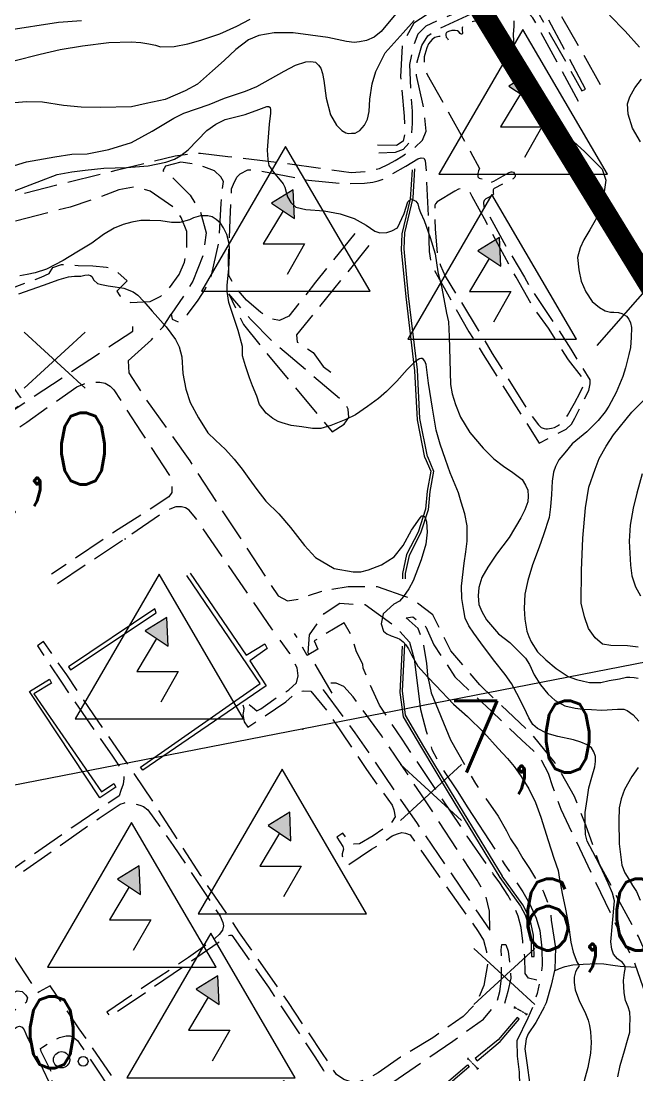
# Model space of a CAD drawing. Header units: millimetres. Extents: x 548366 to 1117317, y 7446967 to 14899125.
# Drawn here: x 555678 to 556022, y 7455507 to 7456096 of the extents above; entities that cross this region are included whole.
import ezdxf

# ---------------------------------------------------------------- set-up
doc = ezdxf.new("R2010")
doc.units = ezdxf.units.MM
doc.header["$MEASUREMENT"] = 0
for name, pattern in [('ACAD_ISO11W100', [33, 12, -3, 12, -3, 0, -3]), ('DASHED2', [0.375, 0.25, -0.125]), ('ESTR-TERRA', [1, 0.7, -0.1, 0.1, -0.1]), ('MEIO-FIOx2', [20, 15, -5]), ('RIO_PERIODICO', [5.8, 3, -0.4, 0.4, -0.4, 0.4, -0.4, 0.4, -0.4])]:
    doc.linetypes.add(name, pattern=pattern)
for name, color, linetype in [('CALÇADA', 8, 'Continuous'), ('CANAL', 4, 'Continuous'), ('CURVA_INTERMEDIÁRIA', 32, 'Continuous'), ('CURVA_MESTRA', 36, 'Continuous'), ('EDIFICAÇÃO', 7, 'Continuous'), ('ELETRO_PROP', 230, 'Continuous'), ('ENERGIA', 7, 'Continuous'), ('PINGUELA', 8, 'Continuous'), ('PTO_COTADO', 7, 'Continuous'), ('RADIAIS', 222, 'Continuous'), ('RIO_PERIÓDICO', 4, 'RIO_PERIODICO'), ('RUA_PAV_C_MEIO_FIO', 1, 'MEIO-FIOx2'), ('RUA_PAV_S_MEIO_FIO', 2, 'ESTR-TERRA'), ('RUA_S_PAV', 2, 'ESTR-TERRA')]:
    doc.layers.add(name, color=color, linetype=linetype)
doc.styles.add('ROMANS', font='romans.shx')

# ---------------------------------------------------------------- blocks, each defined once
blk = doc.blocks.new('Pinguela')
at = {"linetype": 'DASHED2', "ltscale": 10}
blk.add_line((-22.5, 0), (22.5, 0), dxfattribs=at)
for points in [[(-27.5, -2.5), (-22.5, 0), (-27.5, 2.5)], [(27.5, -2.5), (22.5, 0), (27.5, 2.5)]]:
    blk.add_lwpolyline(points)

msp = doc.modelspace()

# ---------------------------------------------------------------- hatches: boundary and pattern name
at = {"layer": 'ENERGIA', "ltscale": 0.5}
for points in [[(555950.66, 7456059.62), (555963.45, 7456051.1), (555962.74, 7456067.07)], [(555818.01, 7455994.09), (555830.8, 7455985.57), (555830.09, 7456001.55)], [(555933.3, 7455967.39), (555946.09, 7455958.87), (555945.38, 7455974.85)], [(555747.34, 7455754.91), (555760.14, 7455746.39), (555759.43, 7455762.37)], [(555816.07, 7455645.95), (555828.86, 7455637.43), (555828.15, 7455653.41)], [(555731.98, 7455615.98), (555744.77, 7455607.46), (555744.06, 7455623.44)], [(555775.93, 7455554.43), (555788.73, 7455545.91), (555788.01, 7455561.89)]]:
    msp.add_hatch(color=256, dxfattribs=at).paths.add_polyline_path(points)

# ---------------------------------------------------------------- linework, layer by layer
at = {"layer": 'CALÇADA', "ltscale": 10, "flags": 128}
msp.add_lwpolyline([(555772.56, 7455787.18), (555803.8, 7455741.31), (555814.19, 7455747.59), (555815.5, 7455745.1), (555805.8, 7455738.09), (555815.04, 7455724.17), (555746.04, 7455677.04), (555744.77, 7455678.73), (555811.69, 7455725.42), (555770.58, 7455785.86)], dxfattribs=at)
for points in [[(555752.67, 7455767.17), (555704.44, 7455734.86), (555705.67, 7455733.01), (555753.59, 7455765.02)], [(555693.96, 7455727.82), (555695.04, 7455725.67), (555685.19, 7455719.67), (555722.9, 7455664.92), (555729.83, 7455669.53), (555730.9, 7455667.53), (555721.98, 7455661.53), (555682.72, 7455720.9)]]:
    msp.add_lwpolyline(points, close=True, dxfattribs=at)
at = {"layer": 'CANAL', "ltscale": 2.5, "flags": 128}
for points in [[(555903.73, 7455851.8), (555899.54, 7455873.02), (555898.12, 7455900.29), (555893.16, 7455941.72), (555890.68, 7455967.93), (555891.09, 7455976.96), (555895.69, 7455996.44), (555896.75, 7456012.73)], [(555905.11, 7455852.39), (555900.92, 7455873.61), (555899.5, 7455900.87), (555894.54, 7455942.31), (555892.06, 7455968.51), (555892.47, 7455977.54), (555897.07, 7455997.02), (555898.14, 7456013.31)], [(555903.73, 7455851.8), (555906.96, 7455844.14), (555904.9, 7455833.03), (555904.06, 7455822.93), (555899.89, 7455810.03), (555893.47, 7455797.63), (555891.26, 7455787.07), (555891.26, 7455783.94)], [(555905.11, 7455852.39), (555908.52, 7455844.31), (555906.39, 7455832.83), (555905.54, 7455822.63), (555901.28, 7455809.45), (555894.89, 7455797.12), (555892.76, 7455786.92), (555892.76, 7455783.94)], [(555892.28, 7455747.25), (555891.01, 7455721.32), (555892.71, 7455707.71), (555902.93, 7455690.28), (555917.86, 7455665.35), (555946.81, 7455617.74)], [(555891.07, 7455746.37), (555889.79, 7455720.44), (555891.5, 7455706.83), (555901.72, 7455689.4), (555916.64, 7455664.47), (555945.59, 7455616.86)], [(555945.59, 7455616.86), (555957.23, 7455600.82), (555959.76, 7455595.97), (555961.7, 7455590.52), (555962.87, 7455584.5), (555963.27, 7455572.73), (555964.77, 7455572.78), (555964.36, 7455584.67), (555963.15, 7455590.92), (555961.14, 7455596.57), (555958.51, 7455601.61), (555946.81, 7455617.74)]]:
    msp.add_lwpolyline(points, dxfattribs=at)
for points in [[(555956.4, 7455537.61), (555955.26, 7455538.59), (555944.67, 7455526.21), (555931.89, 7455515.63), (555932.84, 7455514.47), (555945.73, 7455525.14)], [(555928.42, 7455510.97), (555822.86, 7455420.13), (555821.88, 7455421.27), (555927.44, 7455512.11)]]:
    msp.add_lwpolyline(points, close=True, dxfattribs=at)
at = {"layer": 'CURVA_INTERMEDIÁRIA'}
for points, elevation in [([(555664.44, 7456012.26), (555681.09, 7456017.24), (555696.89, 7456020.06), (555706.36, 7456021.58), (555715.01, 7456021.67), (555727.05, 7456024.21), (555739.74, 7456027.97), (555751.31, 7456034.36), (555763.44, 7456041.69), (555769.05, 7456044.45), (555783.07, 7456049.24), (555791.62, 7456052.82), (555803.47, 7456056.76), (555809.68, 7456059.3), (555817.39, 7456063.62), (555825.07, 7456068.05), (555831.46, 7456071.24), (555837.11, 7456073.22), (555839.55, 7456073.41), (555841.34, 7456073.22), (555842.65, 7456072.94), (555844.16, 7456071.34), (555845.48, 7456069.65), (555846.51, 7456066.64), (555847.26, 7456062.79), (555848.58, 7456052.83), (555851.02, 7456043.52), (555854.32, 7456037.7), (555857.23, 7456034.69), (555859.58, 7456033.47), (555860.99, 7456033.09), (555862.69, 7456033.19), (555864.75, 7456033.28), (555867.29, 7456034.78), (555869.93, 7456037.79), (555871.62, 7456041.08), (555872.47, 7456045.4), (555872.84, 7456052.26), (555874.16, 7456060.91), (555876.32, 7456067.86), (555881.44, 7456078.19), (555891.5, 7456089.46), (555897.71, 7456096.32)], 40), ([(555711.75, 7456096.06), (555698.88, 7456095.1), (555670.07, 7456090.76)], 70), ([(555674, 7456073.72), (555688.74, 7456077.44), (555699.77, 7456080.04), (555712.34, 7456082.04), (555727.08, 7456084.02), (555739.59, 7456084.39), (555744.88, 7456083.97), (555749.36, 7456083.34), (555753.11, 7456082.45), (555755.89, 7456081.58), (555763.63, 7456081.67), (555771.18, 7456083.16), (555778.46, 7456085.39), (555789.11, 7456088.86), (555798.65, 7456093.07), (555806.08, 7456097.03)], 60), ([(555953.34, 7456096.03), (555953.34, 7456092.93), (555953.06, 7456088.61), (555953.16, 7456084.66), (555954, 7456078.67), (555959.02, 7456069.08), (555964.62, 7456061.96), (555973.79, 7456049.76), (555977.93, 7456039.75), (555980.56, 7456034.26), (555993.14, 7456022.81), (556002.81, 7456013.15), (556004.85, 7456007.04), (556003.13, 7455994.98), (556001.73, 7455990.09), (555998.91, 7455984.46), (555995.81, 7455979.29), (555992.61, 7455973.56), (555990.45, 7455969.23), (555988.94, 7455963.72), (555989.7, 7455956.76), (555991.01, 7455950.56), (555993.65, 7455944.55), (555997.22, 7455939.19), (556001.36, 7455935.81), (556004.55, 7455933.84), (556007.49, 7455933.22), (556009.37, 7455933.12), (556011.91, 7455933.03), (556013.7, 7455932.37), (556016.33, 7455930.96), (556017.65, 7455929.27), (556018.59, 7455927.2), (556019.15, 7455924.67), (556018.96, 7455919.03), (556018.59, 7455913.48), (556017.74, 7455909.44), (556015.86, 7455902.02), (556014.43, 7455897.26), (556010.67, 7455888.14), (556006.53, 7455880.62), (556004.46, 7455877.34), (556000.51, 7455872.54), (555994.21, 7455866.25), (555986.09, 7455859.51), (555981.86, 7455854.53), (555978.57, 7455850.59), (555976.78, 7455846.83), (555975.56, 7455843.73), (555974.9, 7455838.56), (555974.43, 7455831.23), (555973.86, 7455824.29), (555973.11, 7455818.37), (555970.01, 7455808.69), (555967.56, 7455801.64), (555963.89, 7455791.77), (555961.25, 7455782.97), (555959.55, 7455775.36), (555959.18, 7455767.37), (555959.65, 7455761.35), (555960.68, 7455754.78), (555961.81, 7455751.77), (555963.16, 7455748.78), (555966.64, 7455743.24), (555971.34, 7455738.64), (555977.07, 7455733.75), (555983.75, 7455729.43), (555988.51, 7455727.71), (555992.27, 7455726.77), (555995.65, 7455726.02), (555997.53, 7455725.92), (556001.95, 7455726.02), (556006.66, 7455727.05), (556012.49, 7455728.09), (556016.34, 7455729.03), (556018.22, 7455729.03), (556020.76, 7455728.74), (556022.83, 7455728.37)], 40), ([(555674.31, 7456001.01), (555689.35, 7456006.75), (555698.19, 7456010.08), (555706.45, 7456011.68), (555713.75, 7456012.51), (555724.19, 7456013.66), (555736.93, 7456014), (555748.98, 7456015.04), (555758.97, 7456016.99), (555763.68, 7456018.71), (555767.35, 7456020.88), (555771.44, 7456023.91), (555781.89, 7456034.69), (555786.94, 7456038.36), (555792.11, 7456040.89), (555803.24, 7456043.76), (555810.93, 7456046.51), (555815.41, 7456048.23), (555816.44, 7456048.23), (555817.24, 7456047.65), (555817.47, 7456046.39), (555817.47, 7456044.44), (555816.68, 7456038.31), (555815.54, 7456023.75), (555815.88, 7456018.59), (555816.57, 7456015.15), (555819.09, 7456011.48), (555824.54, 7456004.97), (555825.43, 7456003.04), (555826.14, 7456000.29), (555826.91, 7455997.66), (555828.78, 7455994.45), (555831.54, 7455991.92), (555837.16, 7455990.55), (555847.38, 7455989.86), (555856.33, 7455988.25), (555860.81, 7455986.65), (555864.25, 7455985.5), (555870.79, 7455981.83), (555875.73, 7455978.39), (555878.6, 7455977.59), (555882.44, 7455977.67), (555885.31, 7455978.59), (555888.41, 7455980.31), (555892.15, 7455988.36), (555894.24, 7455994.94), (555896.01, 7455996.55), (555898.58, 7455995.26), (555899.7, 7455993.66), (555900.35, 7455991.41), (555901.31, 7455988.84), (555903.24, 7455984.51), (555906.61, 7455974.87), (555909.53, 7455965.79), (555910.91, 7455955.7), (555913.2, 7455946.64), (555915.84, 7455932.64), (555916.99, 7455927.83), (555917.35, 7455919.48), (555917.69, 7455906.52), (555918.04, 7455892.64), (555918.95, 7455887.48), (555920.79, 7455881.52), (555923.56, 7455874.44), (555928.84, 7455865.84), (555936.3, 7455857.13), (555942.27, 7455851.05), (555947.55, 7455847.03), (555952.94, 7455843.48), (555957.99, 7455839.58), (555959.94, 7455836.37), (555961.21, 7455833.53), (555961.44, 7455830.21), (555961.32, 7455827.11), (555959.6, 7455822.64), (555957.42, 7455818.16), (555950.76, 7455807.15), (555943.76, 7455797.75), (555938.81, 7455790.56), (555935.59, 7455784.71), (555933.87, 7455779.2), (555933.41, 7455774.5), (555933.76, 7455769.57), (555935.59, 7455765.67), (555938.12, 7455761.08), (555944.89, 7455753.17), (555951.09, 7455748.35), (555955.49, 7455744.14), (555959.85, 7455739.67), (555962.15, 7455736), (555964.79, 7455730.38), (555968.23, 7455724.64), (555972.36, 7455719.6), (555976.61, 7455715.93), (555982, 7455712.94), (555987.74, 7455711.57), (555991.94, 7455711.18), (555996.76, 7455710.95), (556002.62, 7455710.6), (556011.34, 7455711.18), (556014.9, 7455711.06), (556016.85, 7455710.26), (556020.06, 7455707.96), (556023.28, 7455704.29)], 30), ([(556011.55, 7455505.51), (556012.89, 7455511.75), (556015.21, 7455519.96), (556017, 7455525.91), (556018.34, 7455530.46), (556018.34, 7455533.76), (556018.42, 7455537.86), (556018.16, 7455541.61), (556017.26, 7455544.64), (556015.84, 7455548.12), (556015.03, 7455552.4), (556014.76, 7455559.27), (556015.22, 7455563.81), (556015.58, 7455565.59), (556015.58, 7455567.02), (556015.22, 7455567.82), (556014.06, 7455569.34), (556011.38, 7455571.39), (556009.15, 7455574.06), (556008.26, 7455576.83), (556007.63, 7455581.02), (556008.6, 7455591.42), (556009.69, 7455603.83), (556008.53, 7455608.11), (556006.12, 7455613.73), (556001.83, 7455623), (555997.55, 7455631.3), (555994.49, 7455637.24), (555993.51, 7455640.99), (555993.33, 7455646.34), (555993.24, 7455653.29), (555994.31, 7455660.61), (555995.38, 7455667.03), (555996.99, 7455672.99), (555998.6, 7455678.87), (555999.14, 7455681.91), (555999.05, 7455684.67), (555998.07, 7455687.17), (555996.82, 7455689.4), (555994.49, 7455691.09), (555990.92, 7455692.61), (555986.82, 7455693.95), (555978.02, 7455695.76), (555971.96, 7455697.55), (555966.69, 7455700.22), (555964.1, 7455702.45), (555961.87, 7455706.29), (555959.28, 7455711.91), (555955.17, 7455719.84), (555952.2, 7455725.53), (555948.54, 7455730.52), (555942.03, 7455738.64), (555934.98, 7455748.27), (555931.12, 7455753.59), (555928.35, 7455757.7), (555926.3, 7455761.98), (555925.5, 7455766.35), (555924.43, 7455773.04), (555924.16, 7455779.81), (555925.67, 7455792.84), (555926.66, 7455799.15), (555927.38, 7455805.03), (555927.38, 7455809.31), (555927.29, 7455813.6), (555925.95, 7455820.28), (555924.07, 7455826.97), (555922.55, 7455832.11), (555917.82, 7455843.35), (555915.14, 7455850.75), (555912.19, 7455859.41), (555910.03, 7455867.23), (555907.89, 7455879.54), (555905.66, 7455893.37), (555904.41, 7455903.85), (555903.7, 7455905.72), (555902.98, 7455906.62), (555902.27, 7455907.24), (555901.38, 7455907.24), (555900.66, 7455907.06), (555898.25, 7455905.55), (555893.88, 7455901.09), (555887.99, 7455894.58), (555882.16, 7455888.81), (555877.78, 7455884.89), (555871.54, 7455880.43), (555864.84, 7455875.79), (555859.57, 7455873.03), (555851.1, 7455869.82), (555845.63, 7455868.04), (555840.84, 7455868.03), (555834.87, 7455869.02), (555828.91, 7455869.69), (555823.94, 7455871.34), (555821.62, 7455872), (555818.63, 7455873.66), (555814.99, 7455876.64), (555811.34, 7455881.6), (555809.68, 7455886.24), (555807.36, 7455891.86), (555805.71, 7455896.5), (555803.39, 7455903.12), (555801.73, 7455908.75), (555801.73, 7455914.04), (555799.41, 7455922.98), (555795.94, 7455932.96), (555794.18, 7455938.62), (555793.28, 7455944.8), (555793.13, 7455948.3), (555794.03, 7455957.35), (555794.56, 7455964.73), (555794.48, 7455969.33), (555794.09, 7455972.25), (555793.03, 7455976.69), (555791.15, 7455980.24), (555789.49, 7455982.87), (555787.08, 7455984.98), (555784.74, 7455986.41), (555782.32, 7455987.02), (555778.37, 7455987.12), (555774.34, 7455985.97), (555772.19, 7455984.75), (555766.79, 7455983.28), (555762.07, 7455983.39), (555756.18, 7455984.21), (555749.92, 7455984.44), (555744.87, 7455984.37), (555739.82, 7455983.54), (555735.14, 7455982.26), (555730.09, 7455980.22), (555724.06, 7455976.53), (555717.61, 7455971.67), (555709.24, 7455966.77), (555701.47, 7455962.02), (555692.12, 7455957.27), (555685.86, 7455955.09), (555681.41, 7455954.18), (555677.29, 7455953.49)], 20), ([(555676.71, 7455943.46), (555690.56, 7455948.35), (555699.33, 7455951.4), (555704.53, 7455952.93), (555707.79, 7455953.34), (555711.45, 7455953.34), (555713.59, 7455953.84), (555715.43, 7455954.05), (555716.75, 7455953.74), (555717.57, 7455953.03), (555718.69, 7455951.1), (555720.63, 7455949.16), (555722.97, 7455948.55), (555726.74, 7455947.84), (555730.61, 7455947.33), (555735.38, 7455946.52), (555740.68, 7455944.48), (555743.33, 7455942.65), (555746.69, 7455939.19), (555751.28, 7455933.69), (555759.01, 7455924.97), (555764.23, 7455917.84), (555766.37, 7455913.83), (555767.77, 7455908.24), (555768.47, 7455898.87), (555770.14, 7455890.07), (555772.52, 7455882.66), (555777.14, 7455874), (555782.45, 7455865.61), (555786.66, 7455861.6), (555792.26, 7455856.29), (555797.15, 7455850.98), (555801.49, 7455845.39), (555805.26, 7455840.08), (555809.74, 7455833.93), (555814.77, 7455827.36), (555822.04, 7455820.38), (555828.62, 7455812.69), (555836.36, 7455802.67), (555842.52, 7455795.96), (555853.03, 7455789.8), (555863.63, 7455787.85), (555867.97, 7455787.99), (555872.16, 7455788.97), (555879.44, 7455791.91), (555886.57, 7455796.24), (555891.6, 7455802.67), (555896.22, 7455811.19), (555900.97, 7455818.18), (555901.95, 7455819.16), (555902.93, 7455819.3), (555903.63, 7455818.6), (555904.61, 7455815.94), (555904.89, 7455810.07), (555904.19, 7455803.37), (555901.67, 7455794.7), (555897.15, 7455782.82), (555894.78, 7455778.38), (555891.82, 7455774.16), (555889.49, 7455771.47), (555886.43, 7455769.86), (555880.33, 7455764.37), (555879.28, 7455758.86), (555880.53, 7455754.71), (555882.5, 7455753.25), (555884.81, 7455752.05), (555887.98, 7455750.94), (555889.7, 7455750.17), (555891.58, 7455748.8), (555893.12, 7455747.17), (555894.58, 7455744.86), (555896.21, 7455741.52), (555899.8, 7455735.11), (555905.29, 7455728.94), (555909.74, 7455724.41), (555919.7, 7455713.98), (555927.49, 7455707.04), (555936.57, 7455698.06), (555944.71, 7455689.07), (555949.89, 7455683.44), (555953.58, 7455678.99), (555957.6, 7455673.51), (555961.71, 7455666.5), (555965.48, 7455658.96), (555968.48, 7455650.66), (555972.6, 7455637.66), (555975.86, 7455627.82), (555978.17, 7455620.88), (555978.86, 7455616.09), (555980.4, 7455608.05), (555982.21, 7455599.24), (555984.01, 7455590.51), (555985.3, 7455580.76), (555986.5, 7455575.11), (555988.72, 7455569.8), (555989.23, 7455568.88), (555989.75, 7455568.02), (555989.75, 7455567.59), (555989.75, 7455567.08), (555989.06, 7455566.14), (555987.86, 7455564.08), (555987.09, 7455561.17), (555987.09, 7455558.18), (555987.69, 7455554.07), (555990.18, 7455547.65), (555993.09, 7455541.74), (555994.89, 7455537.12), (555995.75, 7455534.24), (555996.27, 7455530.64), (555996.7, 7455524.65), (555996.27, 7455518.66), (555994.81, 7455510.61), (555991.73, 7455499.92)], 10), ([(556025.2, 7455842.7), (556022.15, 7455832), (556020.16, 7455823.61), (556018.48, 7455813.95), (556017.85, 7455805.06), (556018.69, 7455791.63), (556019.42, 7455785.75), (556021.42, 7455779.56), (556024.15, 7455774.52)], 60), ([(556022.92, 7455678.43), (556019.36, 7455673.38), (556015.34, 7455666.15), (556013.39, 7455660.88), (556012.36, 7455655.83), (556012.13, 7455648.72), (556012.25, 7455635.79), (556013.85, 7455623.86), (556015.46, 7455619.5), (556017.64, 7455616.06), (556019.82, 7455612.51), (556022.01, 7455609.03), (556023.96, 7455604.33)], 30)]:
    msp.add_lwpolyline(points, dxfattribs=dict(at, elevation=elevation))
at = {"layer": 'CURVA_MESTRA', "elevation": 50}
for points in [[(555887.55, 7456100.11), (555879.3, 7456090.06), (555875.42, 7456086.92), (555870.98, 7456085.07), (555867.1, 7456084.33), (555864.14, 7456083.96), (555859.89, 7456084.51), (555849.53, 7456086.73), (555830.11, 7456089.32), (555819.39, 7456089.32), (555810.88, 7456087.84), (555805.15, 7456085.44), (555798.12, 7456080.08), (555791.46, 7456073.98), (555784.99, 7456068.07), (555776.67, 7456060.68), (555769.71, 7456056.96), (555758.62, 7456052.15), (555747.89, 7456049.93), (555739.76, 7456048.09), (555722.37, 7456047.72), (555711.65, 7456047.9), (555701.66, 7456048.83), (555690.01, 7456050.67), (555680.95, 7456050.86), (555674.29, 7456050.3)], [(556023.59, 7456081.4), (556015.64, 7456090.27), (556006.95, 7456099.33)], [(556024.15, 7456028.43), (556019.71, 7456036.13), (556017.31, 7456043.89), (556016.94, 7456049.62), (556018.23, 7456053.69), (556021.01, 7456058.68), (556024.7, 7456063.48)], [(556022.83, 7455745.85), (556016.91, 7455746.59), (556007.66, 7455746.77), (556003.04, 7455747.51), (555998.79, 7455751.02), (555995.09, 7455756.2), (555992.87, 7455762.66), (555991.02, 7455770.42), (555991.2, 7455788.72), (555991.94, 7455806.83), (555993.42, 7455823.78), (555995.27, 7455835.23), (555998.79, 7455845.4), (556001.19, 7455851.31), (556005.08, 7455858.15), (556009.14, 7455864.62), (556019.31, 7455877.18), (556033.03, 7455891)]]:
    msp.add_lwpolyline(points, dxfattribs=at)
at = {"layer": 'EDIFICAÇÃO', "ltscale": 2.5}
for centre, radius in [((555700.63, 7455514.98), 4.56), ((555712.7, 7455514.08), 2.71)]:
    msp.add_circle(centre, radius, dxfattribs=at)
at = {"layer": 'ELETRO_PROP', "linetype": 'ACAD_ISO11W100', "lineweight": -3, "ltscale": 6.25, "elevation": 200, "flags": 128}
msp.add_lwpolyline([(552267.42, 7454168.15, 12, 12, 0), (552047.04, 7455150.08, 12, 12, 0), (552168.73, 7456345.85, 12, 12, 0), (552826.6, 7456584.53, 12, 12, 0), (552824.31, 7456593.7, 12, 12, 0), (552808.25, 7456621.21, 12, 12, 0), (552793.34, 7456651, 12, 12, 0), (552787.61, 7456679.65, 12, 12, 0), (552791.05, 7456686.53, 12, 12, 0), (552803.67, 7456696.84, 12, 12, 0), (552824.31, 7456702.57, 12, 12, 0), (552843.34, 7456706.89, 12, 12, 0), (552878.9, 7456705.75, 12, 12, 0), (552899.54, 7456705.75, 12, 12, 0), (552931.65, 7456702.31, 12, 12, 0), (552958.03, 7456701.16, 12, 12, 0), (552992.44, 7456696.58, 12, 12, 0), (553010.79, 7456696.58, 12, 12, 0), (553025.7, 7456696.58, 12, 12, 0), (553049.78, 7456704.6, 12, 12, 0), (553070.43, 7456714.91, 12, 12, 0), (553079.6, 7456727.52, 12, 12, 0), (553091.07, 7456749.29, 12, 12, 0), (553100.25, 7456764.19, 12, 12, 0), (553108.27, 7456777.95, 12, 12, 0), (553111.71, 7456790.55, 12, 12, 0), (553114.01, 7456804.3, 12, 12, 0), (553114.01, 7456816.91, 12, 12, 0), (553110.57, 7456829.52, 12, 12, 0), (553107.13, 7456843.27, 12, 12, 0), (553094.51, 7456855.87, 12, 12, 0), (553054.37, 7456875.36, 12, 12, 0), (553016.52, 7456892.55, 12, 12, 0), (553000.47, 7456902.86, 12, 12, 0), (552991.29, 7456916.61, 12, 12, 0), (552989, 7456933.8, 12, 12, 0), (552992.44, 7456965.89, 12, 12, 0), (553000.47, 7456978.5, 12, 12, 0), (553022.77, 7456984.65, 12, 12, 0), (553036.53, 7456988.09, 12, 12, 0), (553059.47, 7456989.23, 12, 12, 0), (553096.17, 7456990.38, 12, 12, 0), (553134.01, 7456988.09, 12, 12, 0), (553160.39, 7456988.09, 12, 12, 0), (553197.09, 7456988.09, 12, 12, 0), (553241.82, 7456992.67, 12, 12, 0), (553268.2, 7456993.82, 12, 12, 0), (553284.25, 7457000.69, 12, 12, 0), (553301.46, 7457011.01, 12, 12, 0), (553319.81, 7457032.78, 12, 12, 0), (553334.72, 7457051.12, 12, 12, 0), (553345.04, 7457069.45, 12, 12, 0), (553355.36, 7457091.23, 12, 12, 0), (553371.42, 7457111.86, 12, 12, 0), (553385.87, 7457124.71, 12, 12, 0), (553400.78, 7457136.17, 12, 12, 0), (553413.39, 7457141.9, 12, 12, 0), (553431.74, 7457144.2, 12, 12, 0), (553445.51, 7457144.2, 12, 12, 0), (553455.83, 7457140.76, 12, 12, 0), (553485.65, 7457129.3, 12, 12, 0), (553516.61, 7457114.4, 12, 12, 0), (553537.26, 7457104.09, 12, 12, 0), (553559.05, 7457099.5, 12, 12, 0), (553575.1, 7457101.79, 12, 12, 0), (553585.43, 7457108.67, 12, 12, 0), (553591.16, 7457115.55, 12, 12, 0), (553592.31, 7457124.71, 12, 12, 0), (553591.16, 7457141.9, 12, 12, 0), (553586.57, 7457162.53, 12, 12, 0), (553580.84, 7457177.43, 12, 12, 0), (553577.4, 7457193.48, 12, 12, 0), (553575.1, 7457212.96, 12, 12, 0), (553581.98, 7457216.4, 12, 12, 0), (553592.31, 7457220.98, 12, 12, 0), (553600.33, 7457220.98, 12, 12, 0), (553618.68, 7457219.83, 12, 12, 0), (553672.89, 7457209.79, 12, 12, 0), (553683.21, 7457207.5, 12, 12, 0), (553694.68, 7457206.35, 12, 12, 0), (553706.14, 7457207.5, 12, 12, 0), (553724.49, 7457208.64, 12, 12, 0), (553742.84, 7457216.66, 12, 12, 0), (553752.02, 7457220.1, 12, 12, 0), (553764.64, 7457232.71, 12, 12, 0), (553786.43, 7457252.19, 12, 12, 0), (553804.78, 7457263.65, 12, 12, 0), (553836.89, 7457283.13, 12, 12, 0), (553872.44, 7457293.45, 12, 12, 0), (553895.38, 7457300.32, 12, 12, 0), (553909.14, 7457302.62, 12, 12, 0), (553920.61, 7457302.62, 12, 12, 0), (553928.64, 7457300.32, 12, 12, 0), (553935.52, 7457299.18, 12, 12, 0), (553943.55, 7457295.74, 12, 12, 0), (553950.43, 7457293.45, 12, 12, 0), (553958.46, 7457290.01, 12, 12, 0), (553972.22, 7457281.99, 12, 12, 0), (553994.01, 7457272.82, 12, 12, 0), (554003.19, 7457265.94, 12, 12, 0), (554029.57, 7457259.07, 12, 12, 0), (554063.97, 7457247.61, 12, 12, 0), (554092.5, 7457228.72, 12, 12, 0), (554101.67, 7457218.41, 12, 12, 0), (554109.7, 7457209.24, 12, 12, 0), (554115.44, 7457203.51, 12, 12, 0), (554131.49, 7457196.64, 12, 12, 0), (554152.14, 7457190.91, 12, 12, 0), (554204.89, 7457187.47, 12, 12, 0), (554226.68, 7457188.61, 12, 12, 0), (554245.03, 7457185.18, 12, 12, 0), (554259.94, 7457185.18, 12, 12, 0), (554266.83, 7457185.18, 12, 12, 0), (554282.88, 7457182.88, 12, 12, 0), (554289.76, 7457179.45, 12, 12, 0), (554295.5, 7457176.01, 12, 12, 0), (554304.67, 7457167.99, 12, 12, 0), (554310.41, 7457161.11, 12, 12, 0), (554312.7, 7457153.09, 12, 12, 0), (554316.14, 7457140.48, 12, 12, 0), (554317.29, 7457126.73, 12, 12, 0), (554317.29, 7457111.83, 12, 12, 0), (554321.88, 7457086.62, 12, 12, 0), (554328.76, 7457054.53, 12, 12, 0), (554334.49, 7457020.15, 12, 12, 0), (554342.52, 7457000.67, 12, 12, 0), (554358.58, 7456992.65, 12, 12, 0), (554371.19, 7456994.94, 12, 12, 0), (554403.3, 7456997.23, 12, 12, 0), (554412.48, 7456994.94, 12, 12, 0), (554418.21, 7456989.21, 12, 12, 0), (554418.45, 7456974.42, 12, 12, 0), (555298.44, 7457141.13, 12, 12, 0), (556099.85, 7455833.18, 12, 12, 0), (557063.48, 7455464.95, 12, 12, 0), (557063.48, 7455464.95, 12, 12, 0), (557063.48, 7455464.95, 12, 12, 0), (557063.48, 7455464.95, 0, 0, 0)], format="xyseb", dxfattribs=at)
at = {"layer": 'ENERGIA', "color": 8, "ltscale": 4}
msp.add_lwpolyline([(556193.6, 7456135.61), (555999.84, 7455914.45)], dxfattribs=at)
at = {"layer": 'ENERGIA'}
for points in [[(555958.44, 7456091.29), (555911.52, 7456010.34), (556005.72, 7456010.34)], [(555962.74, 7456067.07), (555950.66, 7456059.62), (555963.45, 7456051.1)], [(555825.79, 7456025.76), (555778.87, 7455944.81), (555873.07, 7455944.81)], [(555830.09, 7456001.55), (555818.01, 7455994.09), (555830.8, 7455985.57)], [(555941.09, 7455999.06), (555894.17, 7455918.11), (555988.36, 7455918.11)], [(555945.38, 7455974.85), (555933.3, 7455967.39), (555946.09, 7455958.87)], [(555755.13, 7455786.58), (555708.21, 7455705.63), (555802.4, 7455705.63)], [(555759.43, 7455762.37), (555747.34, 7455754.91), (555760.14, 7455746.39)], [(555823.85, 7455677.62), (555776.93, 7455596.67), (555871.13, 7455596.67)], [(555828.15, 7455653.41), (555816.07, 7455645.95), (555828.86, 7455637.43)], [(555739.77, 7455647.65), (555692.85, 7455566.7), (555787.04, 7455566.7)], [(555744.06, 7455623.44), (555731.98, 7455615.98), (555744.77, 7455607.46)], [(555783.97, 7455585.85), (555737.05, 7455504.9), (555831.24, 7455504.9)], [(555788.02, 7455561.89), (555775.93, 7455554.43), (555788.72, 7455545.91)]]:
    msp.add_lwpolyline(points, close=True, dxfattribs=at)
for points in [[(555957.05, 7456055.36), (555946.04, 7456036.89), (555969.14, 7456036.89), (555959.34, 7456019.71)], [(555824.4, 7455989.83), (555813.38, 7455971.37), (555836.49, 7455971.37), (555826.69, 7455954.19)], [(555939.7, 7455963.13), (555928.68, 7455944.67), (555951.78, 7455944.67), (555941.98, 7455927.49)], [(555753.74, 7455750.65), (555742.72, 7455732.19), (555765.83, 7455732.19), (555756.03, 7455715.01)], [(555822.46, 7455641.69), (555811.44, 7455623.23), (555834.55, 7455623.23), (555824.75, 7455606.04)], [(555738.38, 7455611.72), (555727.36, 7455593.26), (555750.46, 7455593.26), (555740.66, 7455576.07)], [(555782.58, 7455549.92), (555771.56, 7455531.46), (555794.67, 7455531.46), (555784.87, 7455514.28)]]:
    msp.add_lwpolyline(points, dxfattribs=at)
at = {"layer": 'PTO_COTADO'}
for points in [[(555679.82, 7455890.7), (555713.9, 7455921.98)], [(555679.82, 7455921.98), (555713.9, 7455890.7)], [(555890.12, 7455648.8), (555924.19, 7455680.07)], [(555890.12, 7455680.07), (555924.19, 7455648.8)], [(555931, 7455545.95), (555965.08, 7455577.23)], [(555931, 7455577.23), (555965.08, 7455545.95)]]:
    msp.add_lwpolyline(points, dxfattribs=at)
at = {"layer": 'RADIAIS', "linetype": 'Continuous', "ltscale": 2.5}
msp.add_lwpolyline([(559269.37, 7456370.1), (549458.09, 7454455.41)], dxfattribs=at)
for radius in [4998.2, 3998.56, 2998.91, 1999.28]:
    msp.add_circle((554363.71, 7455412.75), radius, dxfattribs=at)
msp.add_point((555835.41, 7455699.95), dxfattribs=at)
at = {"layer": 'RIO_PERIÓDICO', "ltscale": 25, "flags": 128}
msp.add_lwpolyline([(555976.12, 7455564.78), (555978.86, 7455566.05), (555982.17, 7455567.08), (555986.4, 7455568.01), (555992.09, 7455568.53), (555999.74, 7455568.84), (556003.77, 7455568.73), (556008.83, 7455567.91), (556012.76, 7455567.39), (556021.81, 7455566.74)], dxfattribs=at)
at = {"layer": 'RUA_PAV_C_MEIO_FIO', "ltscale": 1.25, "flags": 128}
for points in [[(555625.25, 7456009.7), (555618.13, 7456005.67), (555610.07, 7456000.46), (555595.36, 7455995.72), (555586.12, 7455991.69), (555576.39, 7455990.03), (555564.3, 7455990.51), (555557.18, 7455990.03), (555549.83, 7455988.14), (555546.99, 7455986.72), (555546.02, 7455985.85), (555545.96, 7455984.3), (555548.69, 7455981.59), (555560.15, 7455976.68), (555572.23, 7455975.1), (555604.05, 7455980.76), (555731.83, 7456012.78), (555764.21, 7456020.57), (555771.38, 7456021.51), (555778.2, 7456022.15), (555793.47, 7456020.25), (555820.81, 7456017.07), (555862.47, 7456011.35), (555871.38, 7456011.99), (555878.3, 7456013.58), (555883.33, 7456016.01), (555887.14, 7456018.08), (555891.3, 7456020.68), (555897.54, 7456024.84), (555902.36, 7456029.44), (555904.44, 7456034.43), (555902.78, 7456048.98), (555899.03, 7456065.62), (555899.45, 7456073.11), (555901.94, 7456082.26), (555905.27, 7456087.66), (555910.68, 7456091.4), (555934.92, 7456102.58), (555944.76, 7456104.71), (555946.07, 7456106.36), (555941.92, 7456107.14), (555937.25, 7456107.01), (555931.82, 7456105.28), (555928.12, 7456103.43), (555919.92, 7456100), (555911.98, 7456096.83), (555904.31, 7456093.13), (555899.81, 7456088.63), (555897.17, 7456081.76), (555895.05, 7456071.72), (555895.89, 7456054.36), (555896.64, 7456045.55), (555896.67, 7456038.77), (555896.67, 7456038.77), (555896.29, 7456033.44), (555895.79, 7456028.88), (555891.6, 7456024.19), (555887.03, 7456022.41), (555873.21, 7456022.03)], [(556001.92, 7456060.35), (555977.06, 7456103.95), (555973.62, 7456107.65), (555968.59, 7456110.56), (555961.72, 7456111.62), (555950.87, 7456111.62), (555946.11, 7456111.35), (555941.35, 7456111.35), (555936.06, 7456110.83), (555921.51, 7456106.69), (555912.66, 7456103.44), (555904.97, 7456099.72), (555897.52, 7456094.82), (555891, 7456082.96), (555890.07, 7456064.82), (555892.17, 7456042.73), (555892.62, 7456034.46), (555891.6, 7456028.75), (555887.92, 7456026.34), (555873.59, 7456026.72)], [(555989.55, 7456051.07), (555964.08, 7456097.83), (555960.53, 7456101.77), (555954.79, 7456102.73), (555950.9, 7456102.39), (555942.81, 7456100.12), (555940.62, 7456099.73), (555938.63, 7456099.13), (555937.64, 7456098.34), (555937.24, 7456097.54), (555937.24, 7456096.35), (555937.24, 7456095.16), (555937.05, 7456094.57), (555936.45, 7456094.37), (555935.85, 7456094.77), (555935.06, 7456095.56), (555934.06, 7456096.15), (555932.48, 7456096.15), (555929.89, 7456095.56), (555925.92, 7456093.97), (555924.93, 7456092.98), (555924.53, 7456092.19), (555924.53, 7456090.8), (555924.73, 7456089.61), (555924.73, 7456089.21), (555924.53, 7456088.61), (555923.93, 7456088.61), (555923.34, 7456089.01), (555922.74, 7456090), (555921.94, 7456090.6), (555920.55, 7456090.8), (555918.77, 7456090.8), (555916.98, 7456090.2), (555915.79, 7456089.61), (555915.39, 7456088.81), (555915.39, 7456088.02), (555915.59, 7456087.03), (555916.38, 7456086.23), (555916.78, 7456085.44), (555916.58, 7456084.84), (555915.98, 7456084.65), (555914.79, 7456084.84), (555914, 7456085.64), (555913.2, 7456086.63), (555912.41, 7456087.42), (555911.41, 7456087.42), (555909.23, 7456086.83), (555907.84, 7456085.64), (555905.65, 7456083.26), (555904.86, 7456081.07), (555903.67, 7456077.3), (555903.27, 7456075.91), (555903.27, 7456074.13), (555903.27, 7456072.14), (555903.27, 7456070.16), (555904.99, 7456066.12), (555929.21, 7456022.88), (555934.21, 7456013.43), (555933.61, 7456012.24), (555933.21, 7456010.66), (555933.21, 7456008.87), (555934.01, 7456008.08), (555934.8, 7456007.88), (555936.19, 7456007.68), (555937.19, 7456007.88), (555938.18, 7456008.08), (555939.5, 7456006.36), (555940.34, 7456005.85), (555941.27, 7456006.02), (555942.21, 7456006.52), (555947.54, 7456009.49), (555950.76, 7456011.35), (555951.86, 7456011.69), (555952.46, 7456011.69), (555953.14, 7456011.52), (555954.24, 7456009.91), (555954.24, 7456009.32), (555953.98, 7456008.72), (555952.97, 7456007.79), (555942.46, 7456002.38), (555942.12, 7456002.04), (555941.87, 7456001.62), (555941.87, 7456001.02), (555941.95, 7455999.84), (555942.04, 7455999.25), (555941.78, 7455998.74), (555940.43, 7455997.89), (555937.8, 7455996.46), (555936.87, 7455995.61), (555936.45, 7455994.51), (555936.7, 7455992.14), (555942.2, 7455982.43), (555949.21, 7455969.45), (555950.79, 7455967.07), (555959.44, 7455952.78), (555961.94, 7455948.06), (555961.94, 7455948.06)], [(555892.97, 7456014.9), (555899.84, 7456018.86), (555901.56, 7456019.56), (555903.14, 7456019.29), (555903.93, 7456017.98), (555904.42, 7456011.62), (555905.73, 7455980.33), (555906.15, 7455967.13), (555907, 7455960.53), (555908.79, 7455957.06), (555928.22, 7455922.2), (555936.28, 7455909.56), (555967.63, 7455859.87), (555982.69, 7455867.78), (555985.59, 7455870.42), (555987.44, 7455873.85), (555995.37, 7455889.42), (555996.16, 7455893.11), (555996.16, 7455895.22), (555985.45, 7455912.48), (555977.39, 7455925.12), (555964.3, 7455944.57), (555961.94, 7455948.06)], [(555864.47, 7455977.07), (555842.55, 7455949.85), (555827.67, 7455930.97), (555822.41, 7455928.49), (555817.76, 7455929.42), (555811.92, 7455932.97), (555803.96, 7455939.86), (555797.83, 7455947.09), (555794.09, 7455953.72), (555793.87, 7455963.51), (555794.9, 7455985.04), (555795.54, 7455999.48), (555795.54, 7456002.11), (555796.66, 7456004.73), (555798.54, 7456008.63), (555800.42, 7456010.51), (555804.76, 7456012.7), (555809.64, 7456012.7), (555838.61, 7456006.94), (555858.66, 7456005), (555869.93, 7456005.24), (555874.62, 7456005.88), (555877.63, 7456006.56), (555880.56, 7456007.7), (555892.97, 7456014.9)], [(555556.71, 7455809.42), (555559.87, 7455807.22), (555563.88, 7455805.83), (555567.46, 7455806.02), (555570.86, 7455807.72), (555678.77, 7455882.21), (555679.11, 7455883.11), (555678.66, 7455884.46), (555677.7, 7455885.65), (555657.95, 7455913.66), (555661.55, 7455916.33), (555658.65, 7455920.02), (555655.7, 7455923.77), (555653.82, 7455926.79), (555652.48, 7455929.27), (555651.71, 7455931.77), (555651.71, 7455936.12), (555654.07, 7455938.84), (555657.26, 7455940.73), (555689.19, 7455952.71), (555693.72, 7455954.72), (555695.79, 7455958.16), (555700.67, 7455959.88), (555709.99, 7455959.3), (555718.16, 7455959.16), (555725.76, 7455958.3), (555729.23, 7455957.65), (555737.36, 7455950.72), (555731.44, 7455944.92), (555733.26, 7455942.31), (555739.09, 7455938.59), (555750.17, 7455939.05), (555756.11, 7455942.02), (555760.36, 7455945.87), (555766.28, 7455954.19), (555769.31, 7455961.21), (555770.68, 7455969.46), (555770.57, 7455978.31), (555767.52, 7455986.12), (555763.57, 7455991.65), (555750.22, 7456000.87), (555741.31, 7456003.09), (555732.73, 7456001.5), (555720.64, 7455997.05), (555705.5, 7455991.98), (555674.33, 7455984.01), (555630.8, 7455973.2), (555605.22, 7455968.26), (555584.24, 7455963.38), (555574.98, 7455961.99), (555568.96, 7455962.22), (555561.32, 7455963.61), (555552.05, 7455966.85), (555541.52, 7455974.29), (555513.16, 7455997.16), (555507.6, 7456000.63), (555496.26, 7456002.95), (555482.87, 7455999.88), (555469.83, 7455994.8), (555461.88, 7455989.08), (555454.25, 7455982.09), (555439.8, 7455964.49), (555421.18, 7455943.96), (555407.37, 7455929.22), (555391.15, 7455913.33), (555375.91, 7455905.03), (555365.94, 7455902.26), (555355.24, 7455900.79), (555340.24, 7455901.27), (555323.79, 7455902.64), (555308.71, 7455906.06), (555293.63, 7455910.85), (555275.81, 7455919.75), (555262.11, 7455926.6), (555250.46, 7455931.39), (555239.49, 7455934.81), (555229.42, 7455936.43), (555214.49, 7455937.46), (555201.88, 7455938.23), (555188.25, 7455936.69), (555155.31, 7455928.72), (555124.43, 7455920.23), (555110.54, 7455915.84), (555105.62, 7455913.08), (555101.32, 7455909.39), (555099.78, 7455906.93), (555098.55, 7455898.95), (555098.49, 7455862.96), (555099.82, 7455861.12), (555101.49, 7455860.56), (555104.43, 7455861.12), (555106.81, 7455864.34), (555110.45, 7455872.3), (555114.08, 7455878.87)], [(555937.9, 7455983.68), (555930.15, 7455997.89), (555929.05, 7456000), (555928.12, 7456000.93), (555925.58, 7456002.29), (555924.31, 7456002.29), (555922.53, 7456002.03), (555920.5, 7456000.93), (555910.59, 7455994.79), (555909.66, 7455993.69), (555909.23, 7455993.01), (555909.23, 7455992), (555909.23, 7455990.64), (555909.4, 7455979.51), (555910.64, 7455965.6), (555910.89, 7455963.82), (555911.4, 7455961.62), (555912.41, 7455959.34), (555914.95, 7455953.38), (555933.57, 7455923.18), (555941.39, 7455910.05), (555962.32, 7455876.48), (555967.23, 7455870.19), (555968.76, 7455868.67), (555970.37, 7455868.07), (555971.38, 7455867.99), (555972.32, 7455867.99), (555974.43, 7455868.24), (555976.13, 7455868.67), (555977.91, 7455869.51), (555979.43, 7455870.61), (555981.38, 7455872.56), (555983.33, 7455875.27), (555987.4, 7455882.2), (555990.57, 7455888.17), (555992.09, 7455891.39), (555992.35, 7455893.5), (555992.35, 7455895.53), (555991.84, 7455896.55), (555983.99, 7455906.4), (555972.77, 7455924.15), (555963.78, 7455936.63), (555954.7, 7455952.76), (555945.78, 7455968.9), (555937.9, 7455983.68)], [(555872.32, 7455970.36), (555832.01, 7455920.44), (555832.32, 7455916.42), (555841.31, 7455910.53), (555846.89, 7455902.79), (555852.46, 7455898.46)], [(555851.84, 7455866.26), (555858.66, 7455870.59), (555861.14, 7455874.31), (555860.83, 7455878.95), (555859.28, 7455882.05), (555819.93, 7455915.49), (555806.6, 7455928.8), (555794.21, 7455943.35), (555802.27, 7455926.32), (555813.11, 7455912.7), (555851.84, 7455866.26)], [(555664.45, 7455872.37), (555740.52, 7455922.6), (555740.52, 7455926.19), (555737.25, 7455930.11)], [(555737.8, 7455905.95), (555750.91, 7455917.76), (555757.46, 7455925.03), (555761.89, 7455932)], [(555737.8, 7455905.95), (555738.21, 7455899.29), (555746.76, 7455885.88), (555772.34, 7455849.92), (555774.6, 7455846.25), (555821.64, 7455774.42), (555826.96, 7455771.74), (555833.39, 7455772.72), (555846.01, 7455777.15)], [(555801.96, 7455713.54), (555802.44, 7455711.61), (555802.28, 7455710.01), (555801.96, 7455708.08), (555802.62, 7455703.98), (555804.82, 7455700.99), (555825.91, 7455715.17), (555831.64, 7455720.31), (555835.8, 7455721.43), (555839.99, 7455721.07), (555848.75, 7455710.61), (555871.12, 7455677.34), (555885.32, 7455657.39), (555886.43, 7455654.73), (555887.05, 7455650.96), (555884.48, 7455646.69), (555874.72, 7455640.33), (555867.23, 7455635.84), (555863.91, 7455635.57), (555861.61, 7455636.59), (555857.91, 7455641.64), (555854.4, 7455639.46), (555857.86, 7455634.35), (555858.23, 7455632.85), (555857.49, 7455630.23), (555857.41, 7455629.03), (555860.46, 7455623.85), (555873.8, 7455632.81), (555879.34, 7455636.04), (555885.43, 7455640.2), (555888.31, 7455641.33), (555890.81, 7455642.02), (555892.89, 7455641.73), (555895.41, 7455640.77), (555911.32, 7455618.03), (555933.51, 7455586.78), (555936.39, 7455581.91), (555938.16, 7455575.48), (555938.62, 7455568.27), (555936.63, 7455556.53), (555932.87, 7455547.35), (555925.18, 7455539.11), (555908.05, 7455527.24), (555890.13, 7455516.43), (555877.54, 7455507.64), (555871.45, 7455504.19), (555867.39, 7455502.89), (555862.36, 7455502.73), (555858.35, 7455503.9), (555854.27, 7455506.76), (555846.52, 7455518.58), (555827.03, 7455547.55), (555800.14, 7455585.99), (555778.42, 7455618.11), (555752.57, 7455658.31), (555738.69, 7455678.75), (555712.99, 7455716.2), (555703.52, 7455730.28), (555690.51, 7455748.95), (555687.24, 7455746.56), (555700.54, 7455726.13), (555705.09, 7455719.32), (555729.12, 7455684.78), (555733.58, 7455678.12), (555735.35, 7455674.59), (555735.37, 7455672.26), (555735.1, 7455669.2), (555733.77, 7455665.61), (555732.86, 7455662.68), (555727.62, 7455659.1), (555706.32, 7455644.76), (555670.22, 7455619.37), (555672.71, 7455615.7), (555721.7, 7455650.17), (555733.35, 7455657.87), (555735.79, 7455658.79), (555738.71, 7455658.92), (555741.25, 7455658.41), (555744.3, 7455657.4), (555746.45, 7455656.63), (555748.87, 7455654.73), (555763.1, 7455634.79), (555786.42, 7455599.62), (555789.21, 7455595.23), (555790.68, 7455591.78), (555791.21, 7455589.91), (555790.51, 7455587.56), (555788.79, 7455585.08), (555785.93, 7455582.5), (555771.54, 7455572.16), (555749.27, 7455557.44), (555725.94, 7455541.67), (555727.62, 7455539.27), (555738.94, 7455546.81), (555772.69, 7455569.85), (555788.09, 7455580.54), (555793.13, 7455584.04), (555794.64, 7455584.73), (555795.88, 7455584.59), (555816.26, 7455555.6), (555842.17, 7455516.69), (555847.1, 7455508.9), (555849.58, 7455504.24), (555850.87, 7455500.82), (555851.61, 7455496.51), (555849.54, 7455489.63), (555845.92, 7455485.58), (555840.8, 7455483.13), (555837.29, 7455484.01), (555825.04, 7455503.15), (555790.86, 7455481.05), (555787.45, 7455478.67), (555792.72, 7455471.04), (555794.48, 7455468.87), (555794.17, 7455465.98), (555793.03, 7455463.82), (555790.45, 7455461.45), (555785.39, 7455460.93), (555780.16, 7455460.83), (555774.11, 7455461.56), (555767.96, 7455462.81), (555762.72, 7455464.36), (555756.56, 7455467.9), (555753.42, 7455471.1), (555750.49, 7455474.27), (555747.2, 7455479.26), (555710.45, 7455532.37), (555694.34, 7455556.35), (555688.19, 7455552.89), (555687.46, 7455552.33), (555685.95, 7455554.55), (555664.72, 7455587.2), (555663.17, 7455590.95), (555661.84, 7455596.7), (555659.85, 7455605.98), (555658.97, 7455609.74), (555655.43, 7455615.92), (555651.89, 7455621.89), (555629.77, 7455653.39), (555611.7, 7455679.23), (555591.62, 7455708.02), (555568.62, 7455743.28), (555565.06, 7455742.31), (555562.14, 7455742.95), (555560.2, 7455744.89), (555556.73, 7455750.62), (555554.05, 7455756.86), (555553.07, 7455763.01), (555553.41, 7455771.83), (555554.46, 7455777.24), (555556.01, 7455782.67), (555556.37, 7455786), (555557.6, 7455788.18), (555559.59, 7455790.62), (555564.54, 7455794.26), (555612.97, 7455826.74), (555657.25, 7455856.89), (555659.42, 7455856.8), (555659.97, 7455850.99), (555659.7, 7455848.98), (555659.22, 7455846.46), (555658.35, 7455844.91), (555657.18, 7455843.95), (555656.12, 7455845.4), (555654.43, 7455848.01), (555615.52, 7455821.61), (555619.48, 7455815.78), (555610.98, 7455809.36), (555625.14, 7455788.75), (555674.83, 7455821.32), (555667.36, 7455832.37), (555662.48, 7455834.24), (555661.1, 7455838.54), (555662.08, 7455842.47), (555664, 7455849.01), (555666.58, 7455858.82), (555667.26, 7455859.95), (555671.94, 7455865.43), (555681.13, 7455871.7), (555709.22, 7455891.37), (555713.2, 7455893.14), (555716.19, 7455894.06), (555722.02, 7455894.06), (555724.93, 7455893.41), (555727.85, 7455891.79), (555729.88, 7455889.73), (555745.1, 7455866.11), (555760.97, 7455841.85), (555762.27, 7455836.67), (555762.19, 7455832.36), (555760.67, 7455829.83), (555732.33, 7455811.61), (555694.93, 7455786.57)], [(555818.71, 7455755.31), (555818.23, 7455755.98), (555775.56, 7455818.14), (555771.93, 7455822.37), (555769.89, 7455823.67), (555767.6, 7455824.23), (555764.46, 7455824.24), (555762.12, 7455823.41), (555758.96, 7455822.04), (555736.1, 7455806.38), (555736.1, 7455806.38), (555698.02, 7455781.05), (555698.02, 7455781.05)], [(555976.26, 7455681.33), (555963.63, 7455696.92), (555934.4, 7455724.63), (555918.28, 7455743.72), (555908.17, 7455763.94), (555896.17, 7455772.93), (555877.24, 7455779.57), (555860.82, 7455779.57), (555846.01, 7455777.15), (555846.01, 7455777.15)], [(555851.95, 7455720.13), (555838.46, 7455742.6), (555839.21, 7455752.71), (555847.46, 7455764.69), (555856.08, 7455770.31), (555870.32, 7455769.56), (555886.43, 7455757.95), (555895.05, 7455748.59)], [(555966.26, 7455559.52), (555961.64, 7455560.61), (555959.76, 7455563.32), (555959.52, 7455572.57), (555958.37, 7455581.35), (555957.44, 7455588.98), (555955.82, 7455595.22), (555953.05, 7455601.69), (555950.04, 7455607.01), (555945.64, 7455613.95), (555941.85, 7455619.03), (555927.41, 7455640.05), (555890.91, 7455694.24), (555878.39, 7455713.28), (555872.83, 7455725.12), (555869.2, 7455734.07), (555868.96, 7455736.24), (555865.57, 7455743.25), (555862.42, 7455752.68), (555858.55, 7455759.45), (555841.86, 7455749.3), (555843.8, 7455744.7), (555837.99, 7455741.08), (555830.89, 7455753.46)], [(555905.49, 7455728.23), (555904.84, 7455736.69), (555902.89, 7455748.08), (555899.96, 7455756.21), (555893.27, 7455762.17), (555896.88, 7455762.72), (555904.19, 7455757.19), (555908.75, 7455747.1), (555913.96, 7455738.97), (555920.48, 7455729.21), (555929.27, 7455720.75), (555941, 7455710.02), (555949.79, 7455701.23), (555957.94, 7455693.75), (555964.45, 7455687.81), (555968.86, 7455682.39), (555972.59, 7455675.28), (555974.96, 7455667.82), (555979.75, 7455655.07), (556007.57, 7455596.46), (556021.13, 7455568.69), (556027.24, 7455551.07), (556032.36, 7455527.47), (556037.14, 7455491.14), (556036.12, 7455477.13), (556034.42, 7455469.68), (556030.35, 7455461.55), (556023.91, 7455452.74), (556014.41, 7455442.24), (555998.13, 7455425.3), (555987.61, 7455413.44), (555986.98, 7455412.75)], [(555805.42, 7455713.66), (555807.3, 7455712.12), (555809.84, 7455710.1), (555811.93, 7455711.26), (555814.63, 7455713.2), (555820.62, 7455717.44), (555827.59, 7455721.91), (555831.97, 7455725.89), (555832.79, 7455729.72), (555832.32, 7455734.27), (555830.27, 7455738.04), (555828.21, 7455742.24), (555822.79, 7455749.7)], [(555939.95, 7455587.42), (555939.77, 7455598.1), (555937.61, 7455607.11), (555932.91, 7455615.41), (555901.5, 7455663.74), (555879.42, 7455696.37), (555863.53, 7455718.01), (555858.48, 7455723.78), (555854.14, 7455725.58), (555850.89, 7455725.58), (555849.45, 7455725.22), (555848, 7455724.5), (555846.92, 7455723.78), (555846.92, 7455721.97), (555864.61, 7455697.81), (555899.33, 7455647.15), (555939.95, 7455587.42)], [(555996.25, 7455412.75), (556028.87, 7455444.36), (556034.02, 7455450.8), (556041.23, 7455463.92), (556044.84, 7455476.27), (556045.87, 7455485.28), (556045.13, 7455503.75), (556041.04, 7455528.49), (556036.4, 7455550.88), (556030.22, 7455567.72), (556023.01, 7455583.93), (556001.37, 7455624.33), (555993.59, 7455646.29), (555987.41, 7455662.24), (555979.96, 7455675.16), (555976.26, 7455681.33)], [(555542.59, 7455592.82), (555552.49, 7455599.51), (555554.5, 7455600.69), (555555.65, 7455600.93), (555556.46, 7455600.12), (555556.96, 7455599.18), (555565.19, 7455604.63), (555567.1, 7455605.2), (555568.67, 7455604.75), (555569.91, 7455603.06), (555578.22, 7455590.73), (555580.26, 7455591), (555582.17, 7455591.14), (555585.17, 7455589.23), (555612.17, 7455550.27), (555613.07, 7455548.08), (555613.4, 7455546.78), (555613.72, 7455545.54), (555613.4, 7455543.87), (555621.17, 7455533.52), (555622.8, 7455532.1), (555631.29, 7455532.32), (555637.48, 7455533.64), (555642.79, 7455535.63), (555647.44, 7455538.28), (555654.51, 7455541.16), (555662.03, 7455544.69), (555673.97, 7455552.59), (555675.89, 7455553.45), (555678.6, 7455553.16), (555680.73, 7455551.1), (555681.54, 7455549.55), (555680.79, 7455547.09), (555644.72, 7455522.41), (555599.87, 7455492.89), (555584.11, 7455481.97), (555581.21, 7455479.4), (555578.74, 7455476.56), (555576.84, 7455474.1), (555574.19, 7455469.93), (555571.16, 7455465.38), (555569.11, 7455463.69), (555566.31, 7455462.42), (555533.63, 7455445.79)], [(555817.94, 7455412.75), (555817.84, 7455415.92), (555815.93, 7455437.57), (555815.93, 7455446.48), (555816.89, 7455450.62), (555820.39, 7455456.67), (555830.51, 7455465.63), (555867.13, 7455489.73), (555919.37, 7455525.42), (555936.4, 7455537.78), (555943.55, 7455546.04), (555945.64, 7455553.2), (555946.48, 7455560.44), (555946.59, 7455570.65), (555946.34, 7455576.5), (555946.8, 7455579.5), (555948.88, 7455579.5), (555950.27, 7455575.81), (555951.43, 7455566.79), (555951.66, 7455560.55), (555950.04, 7455553.15), (555948.19, 7455546.45)], [(555647.67, 7455497.21), (555643.35, 7455503.56), (555643.09, 7455506.35), (555643.98, 7455510.25), (555645.96, 7455512.73), (555653.23, 7455517.68), (555675.84, 7455533.48), (555677.12, 7455533.74), (555678.58, 7455533.31), (555679.64, 7455531.76), (555681.62, 7455527.27), (555682.13, 7455526.26), (555686.5, 7455517.44), (555693.64, 7455502.2), (555696.93, 7455504.11), (555689.2, 7455519.62), (555688.86, 7455521.24), (555689.89, 7455522.1), (555697.28, 7455526.41), (555699.53, 7455527.44), (555703.16, 7455528.31), (555705.41, 7455528.31), (555707.66, 7455527.27), (555709.64, 7455525.51), (555710.57, 7455524.17), (555720.74, 7455509.19), (555734.86, 7455487.79), (555742.41, 7455475.99), (555744.78, 7455469.98), (555745.33, 7455467.28), (555744.97, 7455465.09), (555743.63, 7455462.9), (555742.04, 7455461.2), (555738.26, 7455458.01), (555725.26, 7455450.79), (555725.26, 7455450.79), (555725.26, 7455450.79), (555725.26, 7455450.79), (555725.26, 7455450.79), (555723.97, 7455451.91), (555722.37, 7455451.67), (555719.01, 7455449.69)]]:
    msp.add_lwpolyline(points, dxfattribs=at)
for points in [[(555993.51, 7456057.97), (555970.23, 7456101.58), (555967.05, 7456104.75), (555964.4, 7456105.54), (555964.14, 7456104.22), (555966.78, 7456101.05), (555991.51, 7456056.97)], [(555770.94, 7455931.79), (555776.9, 7455939.81), (555781.02, 7455946.18), (555784.51, 7455953.78), (555788.66, 7455972.25), (555789.8, 7455993.92), (555791.08, 7456006.21), (555789.58, 7456008.83), (555786.2, 7456012.2), (555780.2, 7456014.45), (555776.7, 7456015.73), (555767.35, 7456017.14), (555758.8, 7456014.83), (555757.21, 7456012.3), (555761.37, 7456009.79), (555772.48, 7455998.52), (555778.21, 7455989.63), (555781.39, 7455977.55), (555779.92, 7455965.23), (555774.07, 7455950.55), (555770.25, 7455944.19), (555761.89, 7455932), (555762.51, 7455929.33), (555765.8, 7455927.68), (555769.5, 7455929.94)]]:
    msp.add_lwpolyline(points, close=True, dxfattribs=at)
at = {"layer": 'RUA_PAV_S_MEIO_FIO', "ltscale": 75, "flags": 128}
for points in [[(555895.05, 7455748.59), (555897.78, 7455738.97), (555901.24, 7455710.91), (555902.53, 7455705.79), (555904.45, 7455698.74), (555907.66, 7455688.49), (555912.79, 7455678.89), (555921.76, 7455665.44), (555927.69, 7455655.87), (555948.06, 7455624.66), (555958.38, 7455608.92), (555962.19, 7455602.4), (555965.99, 7455594.26), (555967.89, 7455587.2), (555968.98, 7455577.43), (555969.25, 7455567.66), (555968.16, 7455559.79), (555966.47, 7455551.99), (555963.8, 7455544.16)], [(555905.49, 7455728.23), (555907.3, 7455720.14), (555918.08, 7455693.88), (555931.99, 7455669.43), (555944.58, 7455651.23), (555949.27, 7455643.04), (555951.53, 7455638.62), (555955.4, 7455632.7), (555958.49, 7455627.56), (555962.09, 7455621.9), (555970.03, 7455608.98), (555973.89, 7455598.38), (555974.37, 7455593.08), (555976.78, 7455577.66), (555976.3, 7455565.62), (555974.35, 7455556.68), (555971.47, 7455546.83), (555970.3, 7455544.49)], [(555970.3, 7455544.49), (555965.68, 7455535.74), (555961.34, 7455529.48), (555960.39, 7455526.69), (555959.65, 7455521.13), (555959.65, 7455521.13)]]:
    msp.add_lwpolyline(points, dxfattribs=at)
at = {"layer": 'RUA_S_PAV', "ltscale": 75, "flags": 128}
for points in [[(555963.8, 7455544.16), (555961.29, 7455538.27), (555955.09, 7455525.63), (555955.37, 7455517.07), (555956.38, 7455508.12), (555956.61, 7455500.81), (555954.71, 7455498.07), (555949.52, 7455493.75), (555928.91, 7455478.17), (555920.87, 7455472.32), (555910.31, 7455463.75), (555897.55, 7455454.55), (555846.11, 7455412.75)], [(555959.65, 7455521.13), (555960.94, 7455511.88), (555962.24, 7455502.25), (555961.69, 7455497.63), (555958.91, 7455495.57), (555954.92, 7455492.97), (555946.93, 7455487.18), (555945.97, 7455486.11), (555944.3, 7455485.27), (555932.77, 7455475.64), (555931.3, 7455472.46), (555930.8, 7455469.87), (555932.22, 7455465.84), (555938.2, 7455459.22), (555944.26, 7455460.99), (555947.66, 7455463.94), (555951.2, 7455467.04), (555954.3, 7455470.44)]]:
    msp.add_lwpolyline(points, dxfattribs=at)

# ---------------------------------------------------------------- block references
at = {"layer": 'PINGUELA', "xscale": 0.15, "yscale": 0.15, "zscale": 0.15}
for p, rotation in [((555957.26, 7455542.38), 330.2760403804818), ((555930.49, 7455512.84), 314.0188403480361)]:
    msp.add_blockref('Pinguela', p, dxfattribs=dict(at, rotation=rotation))

# ---------------------------------------------------------------- texts
at = {"layer": 'PTO_COTADO', "style": 'ROMANS'}
for tag, p in [('7,0', (555644.11, 7455836.85)), ('7,0', (555914.88, 7455675.75)), ('6,0', (555954.46, 7455576.16)), ('3,0', (555626.6, 7455510.37))]:
    msp.add_attdef(tag, p, '', height=40, dxfattribs=at)

doc.saveas('drawing.dxf')
